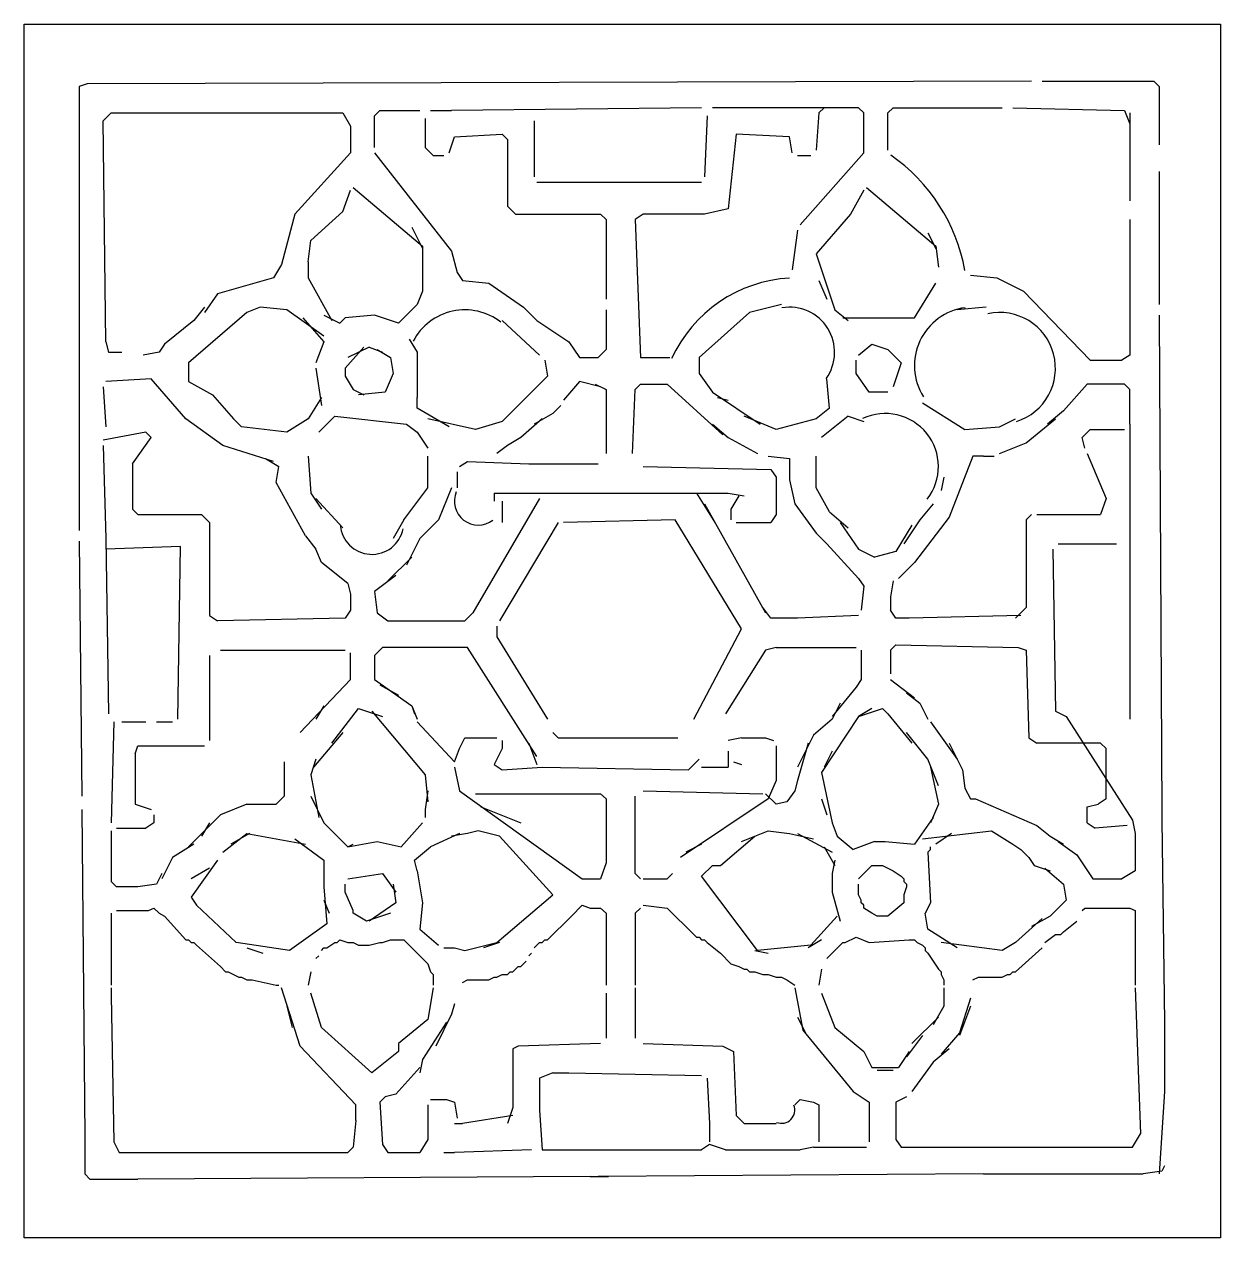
# Model space of a CAD drawing. Header units: millimetres. Extents: x 2621 to 26934, y 11979 to 27988.
# Drawn here: x 12763 to 13780, y 15714 to 16746 of the extents above; entities that cross this region are included whole.
import ezdxf

# ---------------------------------------------------------------- set-up
doc = ezdxf.new("R2010")
doc.units = ezdxf.units.MM

# ---------------------------------------------------------------- blocks, each defined once
blk = doc.blocks.new('A$C62C101B9')
for p, q in [((0, 1031.8), (1016.9, 1031.8)), ((0, 0), (0, 1031.8)), ((1016.9, 1031.8), (1016.9, 0)), ((53.6, 981.2), (46.8, 979)), ((856.2, 983.5), (53.6, 981.2)), ((865.2, 983.5), (960.2, 983.5)), ((960.2, 983.5), (964.7, 979)), ((46.8, 979), (46.8, 601.4)), ((964.7, 979), (964.7, 929.2)), ((575.8, 960.9), (363.3, 958.6)), ((709.2, 960.9), (584.9, 960.9)), ((679.8, 960.9), (675.3, 956.4)), ((713.7, 956.4), (709.2, 960.9)), ((734.1, 956.4), (738.6, 960.9)), ((738.6, 960.9), (831.3, 960.9)), ((840.3, 960.9), (935.3, 958.6)), ((67.2, 949.6), (74, 956.4)), ((69.5, 761.9), (67.2, 949.6)), ((74, 956.4), (270.7, 956.4)), ((270.7, 956.4), (277.4, 945.1)), ((297.8, 954.1), (302.3, 958.6)), ((297.8, 927), (297.8, 954.1)), ((302.3, 958.6), (336.2, 958.6)), ((340.7, 951.8), (340.7, 927)), ((345.3, 958.6), (356.6, 958.6)), ((356.6, 958.6), (363.3, 958.6)), ((433.4, 949.6), (433.4, 902.1)), ((580.4, 954.1), (578.1, 902.1)), ((675.3, 956.4), (673.1, 924.7)), ((713.7, 922.5), (713.7, 956.4)), ((734.1, 924.7), (734.1, 956.4)), ((935.3, 958.6), (939.8, 947.3)), ((939.8, 956.4), (939.8, 881.8)), ((277.4, 945.1), (277.4, 931.5)), ((277.4, 931.5), (277.4, 922.5)), ((361.1, 922.5), (365.6, 936)), ((365.6, 936), (406.3, 938.3)), ((406.3, 938.3), (410.8, 933.8)), ((410.8, 933.8), (410.8, 877.2)), ((605.2, 938.3), (598.4, 875)), ((650.4, 936), (605.2, 938.3)), ((652.7, 922.5), (650.4, 936)), ((277.4, 922.5), (230, 870.5)), ((297.8, 922.5), (363.3, 838.8)), ((340.7, 927), (347.5, 920.2)), ((347.5, 920.2), (356.6, 920.2)), ((657.2, 920.2), (668.5, 920.2)), ((659.5, 861.4), (713.7, 922.5)), ((964.7, 906.6), (964.7, 793.6)), ((270.7, 872.7), (277.4, 890.8)), ((279.7, 893.1), (338.5, 843.3)), ((435.7, 897.6), (575.8, 897.6)), ((713.7, 890.8), (702.4, 870.5)), ((716, 893.1), (774.8, 843.3)), ((410.8, 877.2), (417.6, 870.5)), ((230, 870.5), (218.7, 827.5)), ((243.5, 847.9), (270.7, 872.7)), ((417.6, 870.5), (489.9, 870.5)), ((489.9, 870.5), (494.5, 865.9)), ((526.1, 870.5), (519.3, 865.9)), ((578.1, 870.5), (526.1, 870.5)), ((598.4, 875), (578.1, 870.5)), ((702.4, 870.5), (673.1, 836.5)), ((329.4, 859.2), (338.5, 841.1)), ((494.5, 865.9), (494.5, 798.1)), ((519.3, 865.9), (523.8, 748.4)), ((657.2, 856.9), (652.7, 823)), ((939.8, 865.9), (939.8, 750.6)), ((241.3, 829.8), (243.5, 847.9)), ((768, 854.6), (774.8, 841.1)), ((338.5, 843.3), (338.5, 804.9)), ((363.3, 838.8), (367.9, 820.7)), ((673.1, 836.5), (688.9, 789.1)), ((774.8, 843.3), (777, 825.2)), ((218.7, 827.5), (211.9, 816.2)), ((241.3, 829.8), (241.3, 816.2)), ((211.9, 816.2), (164.4, 802.6)), ((241.3, 816.2), (261.6, 780)), ((367.9, 820.7), (372.4, 813.9)), ((804.2, 818.5), (826.8, 816.2)), ((826.8, 816.2), (849.4, 804.9)), ((338.5, 804.9), (333.9, 793.6)), ((372.4, 813.9), (395, 811.7)), ((395, 811.7), (424.4, 791.3)), ((675.3, 813.9), (682.1, 798.1)), ((756.7, 782.3), (774.8, 811.7)), ((849.4, 804.9), (905.9, 746.1)), ((164.4, 802.6), (153.1, 786.8)), ((189.3, 786.8), (139.5, 743.9)), ((153.1, 791.3), (144.1, 780)), ((200.6, 791.3), (189.3, 786.8)), ((223.2, 789.1), (200.6, 791.3)), ((254.8, 766.5), (223.2, 789.1)), ((254.8, 784.6), (268.4, 777.8)), ((297.8, 784.6), (272.9, 782.3)), ((318.1, 777.8), (297.8, 784.6)), ((333.9, 793.6), (318.1, 777.8)), ((424.4, 791.3), (435.7, 780)), ((494.5, 789.1), (494.5, 755.2)), ((616.5, 786.8), (573.6, 748.4)), ((643.7, 793.6), (616.5, 786.8)), ((688.9, 789.1), (700.2, 780)), ((817.7, 791.3), (792.9, 789.1)), ((964.7, 784.6), (966.9, 361.8)), ((144.1, 780), (119.2, 759.7)), ((236.7, 782.3), (254.8, 761.9)), ((272.9, 782.3), (268.4, 777.8)), ((437.9, 750.6), (406.3, 780)), ((435.7, 780), (462.8, 761.9)), ((695.7, 782.3), (756.7, 782.3)), ((327.2, 764.2), (333.9, 752.9)), ((69.5, 761.9), (71.7, 752.9)), ((119.2, 759.7), (114.7, 752.9)), ((254.8, 761.9), (248, 743.9)), ((288.7, 757.4), (272.9, 739.3)), ((293.3, 757.4), (275.2, 748.4)), ((293.3, 757.4), (304.6, 752.9)), ((300, 755.2), (311.3, 748.4)), ((462.8, 761.9), (471.9, 748.4)), ((494.5, 755.2), (487.7, 748.4)), ((709.2, 750.6), (720.5, 759.7)), ((720.5, 759.7), (734.1, 755.2)), ((734.1, 755.2), (745.4, 743.9)), ((71.7, 752.9), (83, 752.9)), ((114.7, 752.9), (101.1, 750.6)), ((139.5, 743.9), (139.5, 728)), ((311.3, 748.4), (313.6, 734.8)), ((333.9, 752.9), (333.9, 714.5)), ((442.5, 746.1), (444.7, 732.6)), ((471.9, 748.4), (487.7, 748.4)), ((523.8, 748.4), (548.7, 748.4)), ((573.6, 748.4), (573.6, 734.8)), ((707, 734.8), (707, 746.1)), ((745.4, 743.9), (738.6, 723.5)), ((905.9, 746.1), (933, 746.1)), ((939.8, 750.6), (933, 746.1)), ((248, 739.3), (252.6, 707.7)), ((272.9, 739.3), (272.9, 732.6)), ((313.6, 734.8), (306.8, 719)), ((573.6, 734.8), (584.9, 719)), ((718.3, 719), (707, 734.8)), ((67.2, 723.5), (69.5, 689.6)), ((107.9, 730.3), (69.5, 728)), ((137.3, 696.4), (107.9, 730.3)), ((139.5, 728), (159.9, 716.7)), ((272.9, 732.6), (279.7, 721.3)), ((444.7, 732.6), (419.9, 707.7)), ((471.9, 728), (458.3, 712.2)), ((489.9, 723.5), (471.9, 728)), ((485.4, 725.8), (494.5, 721.3)), ((519.3, 721.3), (523.8, 725.8)), ((523.8, 725.8), (546.5, 725.8)), ((546.5, 725.8), (593.9, 682.8)), ((684.4, 705.4), (682.1, 730.3)), ((903.6, 725.8), (883.3, 703.2)), ((935.3, 725.8), (903.6, 725.8)), ((939.8, 721.3), (935.3, 725.8)), ((159.9, 716.7), (178, 696.4)), ((252.6, 714.5), (241.3, 696.4)), ((279.7, 721.3), (288.7, 716.7)), ((306.8, 719), (284.2, 716.7)), ((333.9, 705.4), (333.9, 714.5)), ((494.5, 721.3), (494.5, 667)), ((517.1, 667), (519.3, 721.3)), ((584.9, 719), (625.6, 691.9)), ((589.4, 714.5), (598.4, 712.2)), ((734.1, 719), (718.3, 719)), ((939.8, 691.9), (939.8, 721.3)), ((361.1, 689.6), (333.9, 705.4)), ((419.9, 707.7), (406.3, 694.1)), ((456, 707.7), (449.2, 700.9)), ((684.4, 705.4), (673.1, 696.4)), ((763.5, 709.9), (799.6, 687.3)), ((883.3, 703.2), (869.7, 691.9)), ((168.9, 673.8), (137.3, 696.4)), ((178, 696.4), (184.7, 689.6)), ((241.3, 696.4), (223.2, 685.1)), ((250.3, 685.1), (263.9, 698.6)), ((263.9, 698.6), (324.9, 691.9)), ((324.9, 691.9), (333.9, 685.1)), ((383.7, 687.3), (343, 696.4)), ((406.3, 694.1), (383.7, 687.3)), ((440.2, 696.4), (422.1, 680.6)), ((449.2, 700.9), (433.4, 691.9)), ((584.9, 691.9), (598.4, 680.6)), ((639.1, 687.3), (612, 698.6)), ((673.1, 696.4), (639.1, 687.3)), ((700.2, 698.6), (677.6, 680.6)), ((700.2, 698.6), (713.7, 694.1)), ((829, 689.6), (842.6, 696.4)), ((851.6, 676), (876.5, 696.4)), ((939.8, 691.9), (939.8, 685.1)), ((103.4, 685.1), (67.2, 678.3)), ((107.9, 680.6), (103.4, 685.1)), ((223.2, 685.1), (184.7, 689.6)), ((333.9, 685.1), (343, 671.5)), ((799.6, 687.3), (829, 689.6)), ((899.1, 680.6), (905.9, 687.3)), ((905.9, 687.3), (935.3, 687.3)), ((939.8, 685.1), (939.8, 594.7)), ((67.2, 673.8), (69.5, 594.7)), ((92.1, 658), (107.9, 680.6)), ((211.9, 660.2), (168.9, 673.8)), ((410.8, 673.8), (401.8, 667)), ((422.1, 680.6), (410.8, 673.8)), ((598.4, 680.6), (623.3, 667)), ((829, 667), (851.6, 676)), ((901.4, 671.5), (899.1, 680.6)), ((205.1, 662.5), (216.4, 655.7)), ((241.3, 664.7), (243.5, 633.1)), ((343, 637.6), (343, 664.7)), ((632.4, 664.7), (650.4, 662.5)), ((650.4, 662.5), (650.4, 653.4)), ((673.1, 637.6), (673.1, 664.7)), ((806.4, 664.7), (786.1, 612.7)), ((815.5, 664.7), (806.4, 664.7)), ((815.5, 664.7), (824.5, 664.7)), ((903.6, 667), (919.5, 628.6)), ((92.1, 658), (92.1, 619.5)), ((214.1, 642.1), (216.4, 655.7)), ((367.9, 651.2), (367.9, 637.6)), ((370.1, 655.7), (376.9, 660.2)), ((376.9, 660.2), (428.9, 658)), ((428.9, 658), (487.7, 658)), ((526.1, 655.7), (634.6, 653.4)), ((634.6, 653.4), (639.1, 646.7)), ((650.4, 653.4), (650.4, 644.4)), ((239, 596.9), (214.1, 642.1)), ((639.1, 646.7), (639.1, 615)), ((650.4, 644.4), (655, 624)), ((781.6, 646.7), (779.3, 635.3)), ((243.5, 633.1), (252.6, 619.5)), ((322.6, 610.5), (343, 637.6)), ((363.3, 637.6), (352, 610.5)), ((399.5, 633.1), (598.4, 633.1)), ((399.5, 633.1), (399.5, 626.3)), ((571.3, 633.1), (587.1, 608.2)), ((598.4, 633.1), (612, 630.8)), ((607.5, 630.8), (600.7, 619.5)), ((684.4, 617.3), (673.1, 637.6)), ((92.1, 619.5), (96.6, 615)), ((248, 628.6), (270.7, 603.7)), ((437.9, 628.6), (381.4, 531.4)), ((406.3, 626.3), (406.3, 608.2)), ((578.1, 624), (630.1, 531.4)), ((600.7, 619.5), (600.7, 610.5)), ((655, 624), (673.1, 599.2)), ((772.5, 624), (761.2, 610.5)), ((919.5, 628.6), (914.9, 615)), ((96.6, 615), (150.8, 615)), ((150.8, 615), (157.6, 608.2)), ((322.6, 610.5), (313.6, 594.7)), ((352, 610.5), (336.2, 594.7)), ((553.2, 610.5), (458.3, 608.2)), ((609.8, 517.8), (553.2, 610.5)), ((639.1, 615), (634.6, 608.2)), ((684.4, 617.3), (700.2, 603.7)), ((761.2, 610.5), (747.7, 590.1)), ((786.1, 612.7), (756.7, 574.3)), ((856.2, 615), (851.6, 610.5)), ((851.6, 610.5), (851.6, 535.9)), ((860.7, 615), (914.9, 615)), ((157.6, 608.2), (157.6, 538.1)), ((453.8, 608.2), (404, 524.6)), ((605.2, 608.2), (634.6, 608.2)), ((673.1, 599.2), (682.1, 590.1)), ((693.4, 608.2), (709.2, 585.6)), ((754.4, 606), (740.9, 583.4)), ((46.8, 592.4), (49.1, 375.4)), ((69.5, 594.7), (71.7, 445.5)), ((239, 596.9), (248, 585.6)), ((336.2, 594.7), (324.9, 572)), ((682.1, 590.1), (709.2, 560.7)), ((878.8, 590.1), (899.1, 590.1)), ((899.1, 590.1), (928.5, 590.1)), ((939.8, 594.7), (939.8, 587.9)), ((132.8, 587.9), (69.5, 585.6)), ((130.5, 440.9), (132.8, 587.9)), ((252.6, 574.3), (248, 585.6)), ((329.4, 578.8), (309.1, 558.5)), ((709.2, 585.6), (722.8, 578.8)), ((740.9, 583.4), (722.8, 578.8)), ((874.2, 585.6), (876.5, 447.7)), ((939.8, 587.9), (939.8, 447.7)), ((275.2, 556.2), (252.6, 574.3)), ((756.7, 574.3), (743.1, 560.7)), ((315.9, 563), (297.8, 549.4)), ((709.2, 560.7), (713.7, 554)), ((738.6, 558.5), (736.3, 544.9)), ((275.2, 556.2), (277.4, 547.2)), ((277.4, 547.2), (277.4, 533.6)), ((297.8, 549.4), (300, 531.4)), ((713.7, 554), (711.5, 533.6)), ((157.6, 538.1), (157.6, 529.1)), ((736.3, 544.9), (736.3, 533.6)), ((157.6, 529.1), (164.4, 524.6)), ((272.9, 526.8), (164.4, 524.6)), ((277.4, 533.6), (272.9, 526.8)), ((300, 531.4), (309.1, 524.6)), ((381.4, 531.4), (374.6, 524.6)), ((634.6, 526.8), (627.8, 535.9)), ((657.2, 526.8), (634.6, 526.8)), ((709.2, 529.1), (657.2, 526.8)), ((740.9, 526.8), (736.3, 533.6)), ((752.2, 526.8), (740.9, 526.8)), ((847.1, 529.1), (752.2, 526.8)), ((851.6, 535.9), (842.6, 526.8)), ((309.1, 524.6), (374.6, 524.6)), ((401.8, 520.1), (401.8, 511)), ((569.1, 440.9), (609.8, 517.8)), ((401.8, 511), (444.7, 440.9)), ((166.7, 499.7), (272.9, 499.7)), ((277.4, 474.8), (277.4, 497.4)), ((304.6, 502), (297.8, 495.2)), ((376.9, 502), (304.6, 502)), ((435.7, 409.3), (376.9, 502)), ((630.1, 499.7), (596.2, 445.5)), ((639.1, 502), (630.1, 499.7)), ((639.1, 502), (707, 502)), ((711.5, 499.7), (711.5, 474.8)), ((736.3, 499.7), (740.9, 504.2)), ((736.3, 499.7), (736.3, 492.9)), ((740.9, 504.2), (844.9, 502)), ((844.9, 502), (851.6, 499.7)), ((851.6, 499.7), (853.9, 425.1)), ((157.6, 495.2), (157.6, 422.8)), ((297.8, 495.2), (297.8, 474.8)), ((736.3, 492.9), (736.3, 479.4)), ((234.5, 429.6), (277.4, 474.8)), ((297.8, 474.8), (329.4, 452.2)), ((711.5, 474.8), (707, 468.1)), ((736.3, 474.8), (756.7, 459)), ((302.3, 470.3), (318.1, 461.3)), ((707, 468.1), (686.6, 443.2)), ((693.4, 454.5), (686.6, 440.9)), ((749.9, 463.5), (761.2, 454.5)), ((761.2, 454.5), (768, 440.9)), ((254.8, 452.2), (248, 440.9)), ((261.6, 420.6), (284.2, 450)), ((284.2, 450), (304.6, 443.2)), ((295.5, 447.7), (340.7, 393.5)), ((329.4, 452.2), (331.7, 445.5)), ((329.4, 452.2), (333.9, 440.9)), ((720.5, 450), (709.2, 443.2)), ((709.2, 443.2), (729.6, 450)), ((729.6, 450), (734.1, 445.5)), ((734.1, 445.5), (754.4, 420.6)), ((876.5, 447.7), (885.6, 443.2)), ((939.8, 447.7), (939.8, 440.9)), ((76.2, 438.7), (74, 352.8)), ((83, 438.7), (103.4, 438.7)), ((112.4, 438.7), (126, 438.7)), ((333.9, 438.7), (365.6, 404.8)), ((686.6, 440.9), (670.8, 427.4)), ((709.2, 443.2), (677.6, 395.7)), ((770.3, 438.7), (792.9, 407)), ((885.6, 443.2), (942.1, 355)), ((270.7, 429.6), (245.8, 400.2)), ((370.1, 416.1), (374.6, 425.1)), ((374.6, 425.1), (401.8, 425.1)), ((449.2, 429.6), (453.8, 425.1)), ((453.8, 425.1), (496.7, 425.1)), ((496.7, 425.1), (555.5, 425.1)), ((609.8, 425.1), (598.4, 422.8)), ((609.8, 425.1), (630.1, 425.1)), ((630.1, 425.1), (636.9, 422.8)), ((670.8, 427.4), (657.2, 400.2)), ((768, 407), (749.9, 429.6)), ((853.9, 425.1), (860.7, 420.6)), ((94.3, 411.5), (96.6, 418.3)), ((96.6, 418.3), (112.4, 418.3)), ((112.4, 418.3), (153.1, 418.3)), ((365.6, 404.8), (370.1, 416.1)), ((406.3, 416.1), (399.5, 402.5)), ((406.3, 422.8), (406.3, 416.1)), ((428.9, 420.6), (435.7, 402.5)), ((598.4, 413.8), (598.4, 400.2)), ((639.1, 418.3), (639.1, 388.9)), ((666.3, 420.6), (657.2, 388.9)), ((686.6, 413.8), (679.8, 400.2)), ((786.1, 420.6), (797.4, 398)), ((914.9, 420.6), (860.7, 420.6)), ((919.5, 416.1), (914.9, 420.6)), ((919.5, 373.1), (919.5, 416.1)), ((94.3, 411.5), (94.3, 368.6)), ((220.9, 404.8), (220.9, 375.4)), ((248, 407), (243.5, 393.5)), ((399.5, 402.5), (406.3, 398)), ((573.6, 407), (564.5, 398)), ((603, 404.8), (609.8, 402.5)), ((777, 384.4), (768, 407)), ((243.5, 393.5), (250.3, 357.3)), ((340.7, 393.5), (343, 370.8)), ((365.6, 400.2), (370.1, 379.9)), ((406.3, 398), (440.2, 400.2)), ((440.2, 400.2), (564.5, 398)), ((575.8, 400.2), (598.4, 400.2)), ((677.6, 395.7), (686.6, 352.8)), ((770.3, 400.2), (777, 368.6)), ((797.4, 398), (799.6, 382.2)), ((639.1, 388.9), (632.4, 373.1)), ((657.2, 388.9), (655, 379.9)), ((799.6, 382.2), (804.2, 373.1)), ((220.9, 375.4), (214.1, 368.6)), ((243.5, 375.4), (254.8, 352.8)), ((343, 379.9), (340.7, 364.1)), ((370.1, 379.9), (474.1, 305.3)), ((383.7, 377.6), (471.9, 377.6)), ((471.9, 377.6), (489.9, 377.6)), ((489.9, 377.6), (494.5, 373.1)), ((494.5, 373.1), (494.5, 318.9)), ((519.3, 309.8), (519.3, 375.4)), ((526.1, 379.9), (627.8, 377.6)), ((632.4, 373.1), (557.8, 323.4)), ((630.1, 377.6), (639.1, 368.6)), ((655, 379.9), (648.2, 370.8)), ((677.6, 373.1), (682.1, 359.5)), ((804.2, 373.1), (808.7, 373.1)), ((808.7, 373.1), (860.7, 350.5)), ((919.5, 373.1), (912.7, 368.6)), ((49.1, 364.1), (51.4, 86)), ((94.3, 368.6), (101.1, 366.3)), ((101.1, 366.3), (107.9, 364.1)), ((189.3, 368.6), (166.7, 359.5)), ((189.3, 368.6), (198.3, 368.6)), ((198.3, 368.6), (214.1, 368.6)), ((340.7, 364.1), (340.7, 357.3)), ((388.2, 366.3), (422.1, 352.8)), ((648.2, 370.8), (639.1, 368.6)), ((777, 368.6), (770.3, 352.8)), ((903.6, 366.3), (912.7, 368.6)), ((903.6, 352.8), (903.6, 366.3)), ((966.9, 361.8), (966.9, 355)), ((110.1, 352.8), (103.4, 348.2)), ((110.1, 359.5), (110.1, 352.8)), ((166.7, 359.5), (139.5, 332.4)), ((157.6, 352.8), (150.8, 341.5)), ((254.8, 352.8), (275.2, 332.4)), ((338.5, 352.8), (320.4, 332.4)), ((686.6, 352.8), (691.1, 341.5)), ((772.5, 357.3), (756.7, 334.7)), ((903.6, 352.8), (910.4, 348.2)), ((942.1, 355), (944.3, 343.7)), ((966.9, 355), (969.2, 183.2)), ((74, 346), (74, 303)), ((78.5, 348.2), (103.4, 348.2)), ((168.9, 327.9), (189.3, 343.7)), ((191.5, 343.7), (175.7, 334.7)), ((189.3, 343.7), (239, 334.7)), ((370.1, 343.7), (345.3, 332.4)), ((376.9, 343.7), (363.3, 341.5)), ((385.9, 346), (376.9, 343.7)), ((404, 341.5), (385.9, 346)), ((449.2, 291.7), (404, 341.5)), ((591.7, 316.6), (621.1, 341.5)), ((609.8, 336.9), (632.4, 346)), ((632.4, 346), (650.4, 343.7)), ((650.4, 343.7), (670.8, 339.2)), ((657.2, 343.7), (686.6, 327.9)), ((691.1, 341.5), (704.7, 330.2)), ((763.5, 339.2), (822.3, 346)), ((788.3, 343.7), (774.8, 334.7)), ((822.3, 346), (840.3, 334.7)), ((860.7, 350.5), (872, 341.5)), ((872, 341.5), (883.3, 334.7)), ((937.5, 350.5), (910.4, 348.2)), ((944.3, 343.7), (944.3, 312.1)), ((144.1, 334.7), (126, 323.4)), ((230, 339.2), (254.8, 321.1)), ((275.2, 332.4), (300, 336.9)), ((275.2, 332.4), (279.7, 334.7)), ((300, 336.9), (320.4, 332.4)), ((331.7, 321.1), (345.3, 332.4)), ((575.8, 334.7), (562.3, 327.9)), ((679.8, 332.4), (688.9, 316.6)), ((722.8, 336.9), (704.7, 330.2)), ((722.8, 336.9), (731.8, 336.9)), ((731.8, 336.9), (756.7, 334.7)), ((770.3, 330.2), (770.3, 332.4)), ((840.3, 334.7), (847.1, 330.2)), ((878.8, 336.9), (894.6, 325.6)), ((126, 323.4), (116.9, 305.3)), ((164.4, 321.1), (141.8, 289.5)), ((254.8, 321.1), (254.8, 314.3)), ((333.9, 312.1), (331.7, 321.1)), ((688.9, 321.1), (686.6, 309.8)), ((768, 327.9), (770.3, 330.2)), ((768, 327.9), (770.3, 284.9)), ((847.1, 330.2), (853.9, 323.4)), ((853.9, 323.4), (858.4, 316.6)), ((894.6, 325.6), (908.2, 305.3)), ((116.9, 309.8), (112.4, 300.8)), ((157.6, 314.3), (141.8, 305.3)), ((254.8, 314.3), (254.8, 298.5)), ((275.2, 305.3), (304.6, 309.8)), ((304.6, 309.8), (315.9, 294)), ((333.9, 312.1), (338.5, 284.9)), ((494.5, 318.9), (489.9, 305.3)), ((523.8, 305.3), (519.3, 309.8)), ((546.5, 305.3), (551, 309.8)), ((575.8, 307.6), (584.9, 316.6)), ((584.9, 316.6), (591.7, 316.6)), ((686.6, 309.8), (686.6, 294)), ((711.5, 307.6), (720.5, 316.6)), ((720.5, 316.6), (729.6, 316.6)), ((729.6, 316.6), (738.6, 312.1)), ((738.6, 312.1), (745.4, 307.6)), ((858.4, 316.6), (872, 312.1)), ((867.5, 314.3), (883.3, 300.8)), ((944.3, 312.1), (933, 305.3)), ((78.5, 298.5), (74, 303)), ((112.4, 300.8), (96.6, 298.5)), ((272.9, 294), (272.9, 300.8)), ((313.6, 300.8), (315.9, 284.9)), ((474.1, 305.3), (489.9, 305.3)), ((526.1, 305.3), (546.5, 305.3)), ((623.3, 244.3), (575.8, 307.6)), ((709.2, 305.3), (711.5, 307.6)), ((709.2, 291.7), (709.2, 300.8)), ((745.4, 307.6), (747.7, 305.3)), ((747.7, 305.3), (747.7, 303)), ((747.7, 303), (749.9, 300.8)), ((749.9, 300.8), (749.9, 298.5)), ((883.3, 300.8), (885.6, 287.2)), ((908.2, 305.3), (933, 305.3)), ((96.6, 298.5), (78.5, 298.5)), ((141.8, 289.5), (146.3, 282.7)), ((254.8, 298.5), (257.1, 266.9)), ((279.7, 278.2), (272.9, 294)), ((401.8, 251), (449.2, 291.7)), ((686.6, 294), (693.4, 269.1)), ((711.5, 287.2), (709.2, 291.7)), ((749.9, 298.5), (747.7, 291.7)), ((747.7, 291.7), (747.7, 287.2)), ((105.6, 278.2), (110.1, 280.4)), ((110.1, 280.4), (114.7, 275.9)), ((180.2, 251), (146.3, 282.7)), ((254.8, 287.2), (259.3, 275.9)), ((315.9, 284.9), (293.3, 269.1)), ((338.5, 284.9), (336.2, 262.3)), ((465.1, 273.6), (474.1, 282.7)), ((474.1, 282.7), (480.9, 280.4)), ((480.9, 280.4), (489.9, 280.4)), ((489.9, 280.4), (494.5, 275.9)), ((519.3, 275.9), (523.8, 280.4)), ((526.1, 282.7), (546.5, 280.4)), ((546.5, 280.4), (569.1, 257.8)), ((711.5, 284.9), (711.5, 287.2)), ((713.7, 282.7), (711.5, 284.9)), ((713.7, 280.4), (713.7, 282.7)), ((720.5, 275.9), (713.7, 280.4)), ((747.7, 284.9), (734.1, 273.6)), ((747.7, 287.2), (747.7, 284.9)), ((770.3, 284.9), (765.7, 275.9)), ((885.6, 287.2), (872, 273.6)), ((899.1, 278.2), (901.4, 280.4)), ((901.4, 280.4), (939.8, 280.4)), ((939.8, 280.4), (944.3, 278.2)), ((74, 275.9), (74, 269.1)), ((74, 269.1), (74, 262.3)), ((78.5, 278.2), (105.6, 278.2)), ((114.7, 275.9), (119.2, 273.6)), ((119.2, 273.6), (137.3, 253.3)), ((279.7, 275.9), (279.7, 278.2)), ((291, 269.1), (279.7, 275.9)), ((311.3, 275.9), (291, 269.1)), ((444.7, 253.3), (465.1, 273.6)), ((494.5, 275.9), (494.5, 214.9)), ((519.3, 275.9), (519.3, 214.9)), ((691.1, 273.6), (668.5, 248.8)), ((725, 273.6), (720.5, 275.9)), ((727.3, 273.6), (725, 273.6)), ((734.1, 273.6), (727.3, 273.6)), ((768, 262.3), (765.7, 275.9)), ((865.2, 271.4), (842.6, 251)), ((872, 273.6), (856.2, 264.6)), ((883.3, 260.1), (894.6, 269.1)), ((944.3, 278.2), (944.3, 273.6)), ((944.3, 273.6), (944.3, 214.9)), ((74, 262.3), (74, 237.5)), ((257.1, 266.9), (225.4, 244.3)), ((336.2, 262.3), (352, 248.8)), ((792.9, 246.5), (768, 262.3)), ((881, 257.8), (883.3, 260.1)), ((137.3, 253.3), (139.5, 253.3)), ((139.5, 253.3), (141.8, 251)), ((141.8, 251), (144.1, 251)), ((144.1, 251), (146.3, 248.8)), ((146.3, 248.8), (166.7, 230.7)), ((225.4, 244.3), (180.2, 251)), ((257.1, 246.5), (263.9, 251)), ((263.9, 251), (266.1, 251)), ((266.1, 251), (268.4, 253.3)), ((268.4, 253.3), (275.2, 251)), ((275.2, 251), (279.7, 251)), ((279.7, 251), (284.2, 248.8)), ((284.2, 248.8), (293.3, 248.8)), ((293.3, 248.8), (302.3, 251)), ((302.3, 251), (304.6, 251)), ((304.6, 251), (311.3, 253.3)), ((311.3, 253.3), (322.6, 253.3)), ((322.6, 253.3), (324.9, 251)), ((324.9, 251), (340.7, 235.2)), ((374.6, 244.3), (401.8, 251)), ((404, 251), (390.5, 246.5)), ((433.4, 246.5), (437.9, 251)), ((437.9, 251), (440.2, 251)), ((440.2, 251), (442.5, 253.3)), ((442.5, 253.3), (444.7, 253.3)), ((569.1, 257.8), (571.3, 255.6)), ((571.3, 255.6), (573.6, 255.6)), ((573.6, 255.6), (575.8, 253.3)), ((575.8, 253.3), (578.1, 253.3)), ((578.1, 253.3), (580.4, 251)), ((580.4, 251), (591.7, 242)), ((668.5, 248.8), (623.3, 244.3)), ((677.6, 253.3), (666.3, 246.5)), ((682.1, 237.5), (695.7, 251)), ((695.7, 251), (697.9, 251)), ((697.9, 251), (707, 255.6)), ((707, 255.6), (718.3, 251)), ((718.3, 251), (752.2, 253.3)), ((752.2, 253.3), (756.7, 253.3)), ((756.7, 253.3), (759, 251)), ((759, 251), (763.5, 248.8)), ((763.5, 248.8), (765.7, 246.5)), ((831.3, 244.3), (779.3, 251)), ((842.6, 251), (831.3, 244.3)), ((867.5, 251), (876.5, 257.8)), ((876.5, 257.8), (878.8, 257.8)), ((878.8, 257.8), (881, 257.8)), ((74, 237.5), (74, 223.9)), ((189.3, 246.5), (202.8, 242)), ((248, 237.5), (250.3, 239.7)), ((252.6, 244.3), (254.8, 246.5)), ((254.8, 246.5), (257.1, 246.5)), ((356.6, 246.5), (365.6, 246.5)), ((365.6, 246.5), (374.6, 244.3)), ((428.9, 239.7), (431.2, 242)), ((591.7, 242), (600.7, 232.9)), ((621.1, 244.3), (632.4, 242)), ((765.7, 246.5), (765.7, 244.3)), ((765.7, 244.3), (768, 242)), ((768, 242), (777, 228.4)), ((842.6, 226.2), (865.2, 246.5)), ((166.7, 230.7), (171.2, 226.2)), ((340.7, 235.2), (343, 232.9)), ((343, 232.9), (345.3, 226.2)), ((415.3, 226.2), (419.9, 230.7)), ((419.9, 230.7), (422.1, 230.7)), ((422.1, 230.7), (426.6, 235.2)), ((600.7, 232.9), (607.5, 230.7)), ((607.5, 230.7), (612, 228.4)), ((612, 228.4), (614.3, 228.4)), ((614.3, 228.4), (616.5, 226.2)), ((677.6, 228.4), (675.3, 214.9)), ((777, 228.4), (779.3, 226.2)), ((74, 223.9), (74, 214.9)), ((171.2, 226.2), (173.4, 226.2)), ((173.4, 226.2), (182.5, 221.6)), ((182.5, 221.6), (184.7, 221.6)), ((184.7, 221.6), (189.3, 219.4)), ((189.3, 219.4), (193.8, 219.4)), ((193.8, 219.4), (214.1, 214.9)), ((243.5, 226.2), (241.3, 214.9)), ((345.3, 226.2), (347.5, 223.9)), ((347.5, 223.9), (347.5, 214.9)), ((372.4, 217.1), (376.9, 219.4)), ((376.9, 219.4), (385.9, 219.4)), ((385.9, 219.4), (395, 219.4)), ((395, 219.4), (399.5, 221.6)), ((399.5, 221.6), (401.8, 221.6)), ((401.8, 221.6), (406.3, 223.9)), ((406.3, 223.9), (408.6, 223.9)), ((408.6, 223.9), (410.8, 223.9)), ((410.8, 223.9), (413.1, 226.2)), ((413.1, 226.2), (415.3, 226.2)), ((616.5, 226.2), (621.1, 226.2)), ((621.1, 226.2), (627.8, 223.9)), ((627.8, 223.9), (632.4, 223.9)), ((632.4, 223.9), (639.1, 221.6)), ((639.1, 221.6), (643.7, 221.6)), ((643.7, 221.6), (648.2, 219.4)), ((648.2, 219.4), (655, 214.9)), ((779.3, 226.2), (779.3, 223.9)), ((779.3, 223.9), (781.6, 219.4)), ((781.6, 219.4), (781.6, 214.9)), ((806.4, 219.4), (811, 221.6)), ((811, 221.6), (822.3, 221.6)), ((822.3, 221.6), (829, 221.6)), ((829, 221.6), (831.3, 221.6)), ((831.3, 221.6), (835.8, 223.9)), ((835.8, 223.9), (838.1, 223.9)), ((838.1, 223.9), (840.3, 226.2)), ((840.3, 226.2), (842.6, 226.2)), ((74, 212.6), (74, 205.8)), ((214.1, 214.9), (216.4, 214.9)), ((234.5, 162.9), (218.7, 212.6)), ((252.6, 178.7), (243.5, 208.1)), ((347.5, 212.6), (343, 185.5)), ((494.5, 208.1), (494.5, 169.6)), ((519.3, 212.6), (519.3, 169.6)), ((655, 212.6), (661.7, 176.4)), ((677.6, 208.1), (688.9, 178.7)), ((781.6, 212.6), (781.6, 196.8)), ((944.3, 212.6), (948.9, 88.3)), ((74, 205.8), (76.2, 81.5)), ((223.2, 196.8), (227.7, 178.7)), ((365.6, 199), (363.3, 190)), ((781.6, 196.8), (772.5, 181)), ((804.2, 203.6), (795.1, 174.2)), ((804.2, 196.8), (795.1, 171.9)), ((363.3, 190), (349.8, 162.9)), ((657.2, 187.7), (664, 174.2)), ((777, 187.7), (754.4, 165.1)), ((295.5, 140.3), (252.6, 178.7)), ((343, 185.5), (318.1, 165.1)), ((358.8, 183.2), (338.5, 151.6)), ((661.7, 176.4), (704.7, 124.4)), ((688.9, 178.7), (713.7, 158.3)), ((969.2, 183.2), (969.2, 160.6)), ((318.1, 165.1), (318.1, 158.3)), ((489.9, 165.1), (419.9, 162.9)), ((526.1, 165.1), (593.9, 162.9)), ((763.5, 171.9), (749.9, 153.8)), ((795.1, 174.2), (779.3, 156.1)), ((282, 113.1), (234.5, 162.9)), ((318.1, 158.3), (295.5, 140.3)), ((419.9, 162.9), (415.3, 160.6)), ((415.3, 160.6), (415.3, 133.5)), ((593.9, 162.9), (603, 158.3)), ((603, 158.3), (605.2, 104.1)), ((713.7, 158.3), (720.5, 144.8)), ((752.2, 158.3), (743.1, 144.8)), ((786.1, 160.6), (772.5, 149.3)), ((969.2, 160.6), (969.2, 135.7)), ((336.2, 144.8), (315.9, 122.2)), ((338.5, 151.6), (336.2, 140.3)), ((720.5, 144.8), (743.1, 144.8)), ((772.5, 149.3), (754.4, 124.4)), ((449.2, 140.3), (437.9, 135.7)), ((437.9, 135.7), (437.9, 126.7)), ((449.2, 140.3), (462.8, 140.3)), ((462.8, 140.3), (575.8, 138)), ((580.4, 135.7), (582.6, 97.3)), ((725, 142.5), (738.6, 142.5)), ((969.2, 135.7), (969.2, 124.4)), ((415.3, 133.5), (415.3, 110.9)), ((437.9, 126.7), (437.9, 108.6)), ((704.7, 124.4), (711.5, 119.9)), ((969.2, 124.4), (964.7, 54.4)), ((306.8, 119.9), (302.3, 115.4)), ((302.3, 115.4), (304.6, 79.2)), ((315.9, 122.2), (306.8, 119.9)), ((345.3, 117.7), (358.8, 117.7)), ((358.8, 117.7), (365.6, 115.4)), ((365.6, 115.4), (367.9, 101.8)), ((655, 113.1), (659.5, 117.7)), ((659.5, 117.7), (670.8, 115.4)), ((670.8, 115.4), (675.3, 113.1)), ((711.5, 119.9), (718.3, 115.4)), ((718.3, 115.4), (718.3, 81.5)), ((749.9, 119.9), (740.9, 115.4)), ((740.9, 115.4), (740.9, 83.7)), ((282, 99.6), (282, 113.1)), ((343, 113.1), (343, 83.7)), ((415.3, 104.1), (372.4, 97.3)), ((415.3, 110.9), (410.8, 97.3)), ((437.9, 108.6), (440.2, 74.7)), ((605.2, 104.1), (612, 97.3)), ((675.3, 113.1), (675.3, 81.5)), ((282, 99.6), (279.7, 77)), ((365.6, 97.3), (372.4, 97.3)), ((582.6, 97.3), (582.6, 81.5)), ((612, 97.3), (621.1, 97.3)), ((621.1, 97.3), (627.8, 97.3)), ((627.8, 97.3), (639.1, 97.3)), ((51.4, 86), (51.4, 54.4)), ((343, 83.7), (336.2, 72.4)), ((740.9, 83.7), (745.4, 77)), ((942.1, 77), (948.9, 88.3)), ((76.2, 81.5), (80.8, 72.4)), ((80.8, 72.4), (130.5, 72.4)), ((130.5, 72.4), (146.3, 72.4)), ((146.3, 72.4), (157.6, 72.4)), ((157.6, 72.4), (191.5, 72.4)), ((191.5, 72.4), (275.2, 72.4)), ((275.2, 72.4), (279.7, 77)), ((304.6, 79.2), (309.1, 72.4)), ((309.1, 72.4), (329.4, 72.4)), ((329.4, 72.4), (336.2, 72.4)), ((356.6, 72.4), (365.6, 72.4)), ((431.2, 74.7), (365.6, 72.4)), ((440.2, 74.7), (575.8, 74.7)), ((582.6, 79.2), (575.8, 74.7)), ((596.2, 74.7), (582.6, 79.2)), ((596.2, 74.7), (641.4, 74.7)), ((641.4, 74.7), (659.5, 74.7)), ((670.8, 77), (659.5, 74.7)), ((670.8, 77), (679.8, 77)), ((679.8, 77), (716, 77)), ((745.4, 77), (910.4, 77)), ((910.4, 77), (942.1, 77)), ((51.4, 54.4), (55.9, 49.8)), ((480.9, 52.1), (96.6, 49.8)), ((480.9, 52.1), (496.7, 52.1)), ((815.5, 54.4), (487.7, 52.1)), ((815.5, 54.4), (822.3, 54.4)), ((822.3, 54.4), (951.1, 54.4)), ((966.9, 56.6), (951.1, 54.4)), ((969.2, 61.1), (966.9, 56.6)), ((55.9, 49.8), (96.6, 49.8)), ((1016.9, 0), (0, 0))]:
    blk.add_line(p, q)
for centre, radius, start, end in [((650.4, 795.9), 151.5, 10.1543, 55.3591), ((657.2, 698.6), 117.6, 93.2397, 155.3764), ((374.6, 739.3), 49.7, 52.125, 152.354), ((650.4, 752.9), 38.4, 324.4623, 99.4623), ((806.4, 741.6), 49.7, 97.7652, 212.2756), ((829, 739.3), 47.5, 287.5256, 102.2648), ((731.8, 655.7), 45.2, 322.125, 115.2011), ((385.9, 626.3), 20.3, 156.8014, 307.875), ((295.5, 608.2), 27.1, 184.3987, 348.6901), ((643.7, 108.6), 11.3, 248.1986, 21.8014)]:
    blk.add_arc(centre, radius, start, end)

msp = doc.modelspace()

# ---------------------------------------------------------------- block references
msp.add_blockref('A$C62C101B9', (12762.8, 15713.8))

doc.saveas('drawing.dxf')
